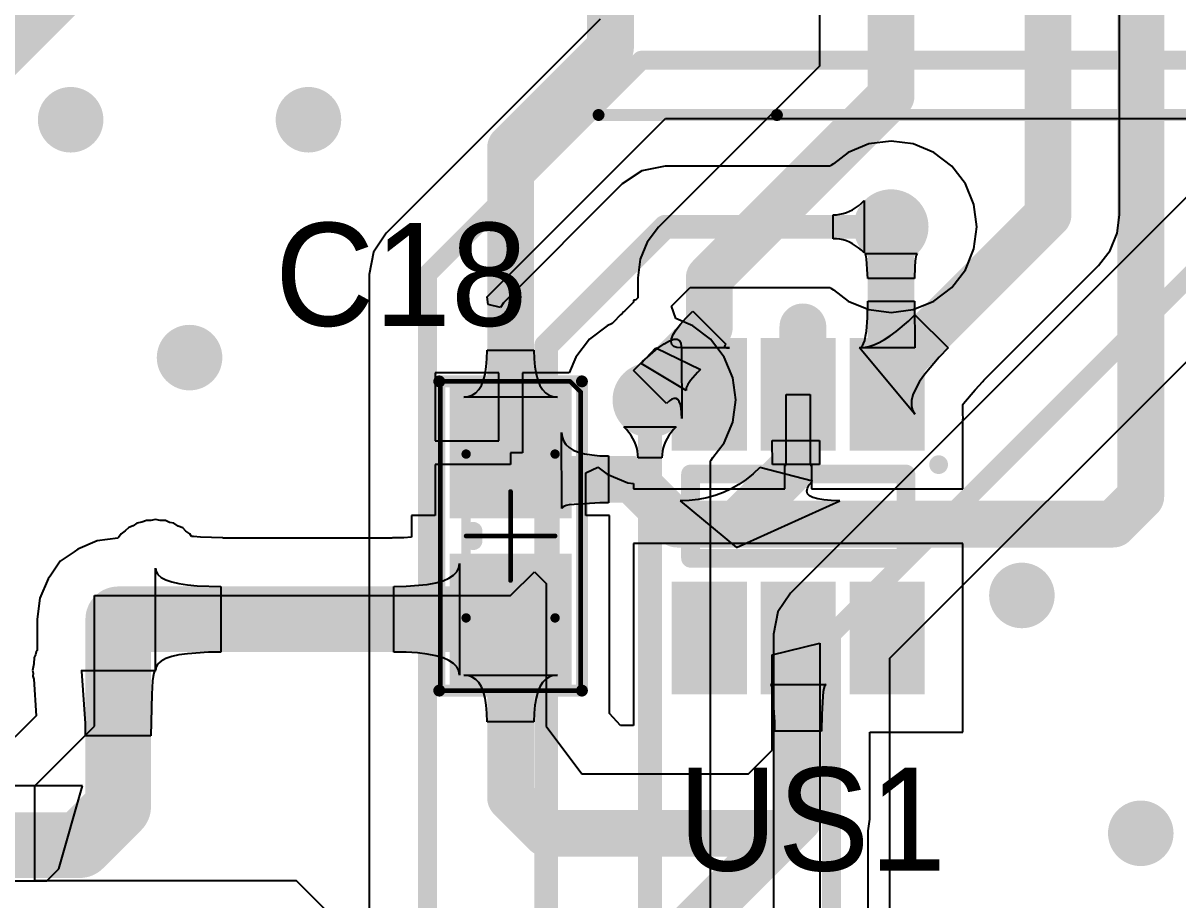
# Model space of a CAD drawing. Header units: millimetres. Extents: x -0.28 to 4.38, y -0.01 to 4.88.
# Drawn here: x 0.97 to 1.4556, y 3.367 to 3.7356 of the extents above; entities that cross this region are included whole.
import ezdxf

# ---------------------------------------------------------------- set-up
doc = ezdxf.new("R2010")
doc.units = ezdxf.units.MM
doc.header["$MEASUREMENT"] = 0
for name, color, linetype in [('BottomLayer', 5, 'Continuous'), ('Mechanical13', 56, 'Continuous'), ('Mechanical15', 56, 'Continuous'), ('MultiLayer', 9, 'Continuous'), ('TopLayer', 1, 'Continuous'), ('TopOverlay', 2, 'Continuous'), ('TopPaste', 8, 'Continuous'), ('TopSolder', 216, 'Continuous'), ('ViaHoleLayer', 16, 'Continuous')]:
    doc.layers.add(name, color=color, linetype=linetype)

# ---------------------------------------------------------------- blocks, each defined once
blk = doc.blocks.new('USB_C3_23')
at = {"layer": 'TopOverlay', "const_width": 0.005}
for points in [[(-0.24, -0.2345), (-0.24, -0.1445)], [(-0.24, -0.2345), (0.24, -0.2345)], [(-0.165, -0.2345), (0.125, -0.2345)]]:
    blk.add_lwpolyline(points, dxfattribs=at)
at = {"layer": 'TopOverlay', "const_width": 0.0025}
for points in [[(-0.24125, -0.2345, 1), (-0.23875, -0.2345, 1)], [(-0.24125, -0.2345, 1), (-0.23875, -0.2345, 1)], [(-0.16625, -0.2345, 1), (-0.16375, -0.2345, 1)]]:
    blk.add_lwpolyline(points, format="xyb", close=True, dxfattribs=at)
blk = doc.blocks.new('SOT23_6_90')
at = {"layer": 'TopLayer'}
for points in [[(-0.04921, 0.08268), (-0.02559, 0.08268), (-0.04921, 0.12205), (-0.02559, 0.12205)], [(-0.01181, 0.08268), (0.01181, 0.08268), (-0.01181, 0.12205), (0.01181, 0.12205)], [(0.02559, 0.08268), (0.04921, 0.08268), (0.02559, 0.12205), (0.04921, 0.12205)], [(-0.04921, -0.01969), (-0.02559, -0.01969), (-0.04921, 0.01969), (-0.02559, 0.01969)], [(-0.01181, -0.01969), (0.01181, -0.01969), (-0.01181, 0.01969), (0.01181, 0.01969)], [(0.02559, -0.01969), (0.04921, -0.01969), (0.02559, 0.01969), (0.04921, 0.01969)]]:
    blk.add_solid(points, dxfattribs=at)
at = {"layer": 'TopOverlay', "const_width": 0.00787}
for points in [[(0.04528, 0.0689), (-0.04528, 0.0689)], [(-0.04528, 0.0689), (-0.04528, 0.03346)], [(0.04528, 0.0689), (0.04528, 0.03346)], [(0.04528, 0.03346), (-0.04528, 0.03346)]]:
    blk.add_lwpolyline(points, dxfattribs=at)
at = {"layer": 'TopOverlay', "const_width": 0.00394}
for points in [[(-0.04724, 0.0689, 1), (-0.04331, 0.0689, 1)], [(-0.04724, 0.0689, 1), (-0.04331, 0.0689, 1)], [(0.04331, 0.0689, 1), (0.04724, 0.0689, 1)], [(0.04331, 0.0689, 1), (0.04724, 0.0689, 1)], [(-0.04724, 0.03346, 1), (-0.04331, 0.03346, 1)], [(-0.04724, 0.03346, 1), (-0.04331, 0.03346, 1)], [(0.04331, 0.03346, 1), (0.04724, 0.03346, 1)], [(0.04331, 0.03346, 1), (0.04724, 0.03346, 1)], [(-0.06102, 0.02953, 1), (-0.05709, 0.02953, 1)]]:
    blk.add_lwpolyline(points, format="xyb", close=True, dxfattribs=at)
at = {"layer": 'TopPaste'}
for points in [[(-0.04921, 0.08268), (-0.02559, 0.08268), (-0.04921, 0.12205), (-0.02559, 0.12205)], [(-0.01181, 0.08268), (0.01181, 0.08268), (-0.01181, 0.12205), (0.01181, 0.12205)], [(0.02559, 0.08268), (0.04921, 0.08268), (0.02559, 0.12205), (0.04921, 0.12205)], [(-0.04921, -0.01969), (-0.02559, -0.01969), (-0.04921, 0.01969), (-0.02559, 0.01969)], [(-0.01181, -0.01969), (0.01181, -0.01969), (-0.01181, 0.01969), (0.01181, 0.01969)], [(0.02559, -0.01969), (0.04921, -0.01969), (0.02559, 0.01969), (0.04921, 0.01969)]]:
    blk.add_solid(points, dxfattribs=at)
at = {"layer": 'TopSolder'}
for points in [[(-0.05321, 0.07868), (-0.02159, 0.07868), (-0.05321, 0.12605), (-0.02159, 0.12605)], [(-0.01581, 0.07868), (0.01581, 0.07868), (-0.01581, 0.12605), (0.01581, 0.12605)], [(0.02159, 0.07868), (0.05321, 0.07868), (0.02159, 0.12605), (0.05321, 0.12605)], [(-0.05321, -0.02369), (-0.02159, -0.02369), (-0.05321, 0.02369), (-0.02159, 0.02369)], [(-0.01581, -0.02369), (0.01581, -0.02369), (-0.01581, 0.02369), (0.01581, 0.02369)], [(0.02159, -0.02369), (0.05321, -0.02369), (0.02159, 0.02369), (0.05321, 0.02369)]]:
    blk.add_solid(points, dxfattribs=at)
blk = doc.blocks.new('CN_SMD_0603_____107')
at = {"layer": 'Mechanical13', "const_width": 0.00394}
for points in [[(-0.03445, 0.0187), (0.03445, 0.0187)], [(-0.03445, -0.0187), (-0.03445, 0.0187)], [(0.03445, -0.0187), (0.03445, 0.0187)], [(0.03445, -0.0187), (-0.03445, -0.0187)]]:
    blk.add_lwpolyline(points, dxfattribs=at)
at = {"layer": 'Mechanical13', "const_width": 0.00197}
for points in [[(-0.03543, 0.0187, 1), (-0.03346, 0.0187, 1)], [(-0.03543, 0.0187, 1), (-0.03346, 0.0187, 1)], [(0.03346, 0.0187, 1), (0.03543, 0.0187, 1)], [(0.03346, 0.0187, 1), (0.03543, 0.0187, 1)], [(-0.03543, -0.0187, 1), (-0.03346, -0.0187, 1)], [(-0.03543, -0.0187, 1), (-0.03346, -0.0187, 1)], [(0.03346, -0.0187, 1), (0.03543, -0.0187, 1)], [(0.03346, -0.0187, 1), (0.03543, -0.0187, 1)]]:
    blk.add_lwpolyline(points, format="xyb", close=True, dxfattribs=at)
at = {"layer": 'Mechanical15', "const_width": 0.00197}
for points in [[(-0.065, 0.025), (-0.06047, 0.02953)], [(0.065, 0.02953), (-0.06047, 0.02953)], [(0.065, -0.02953), (0.065, 0.02953)], [(-0.065, -0.02953), (-0.065, 0.025)], [(0, -0.0187), (0, 0.0187)], [(0.0187, 0), (-0.0187, 0)], [(0.065, -0.02953), (-0.065, -0.02953)]]:
    blk.add_lwpolyline(points, dxfattribs=at)
at = {"layer": 'Mechanical15', "const_width": 0.000984}
for points in [[(-0.06096, 0.02953, 1), (-0.05998, 0.02953, 1)], [(-0.06096, 0.02953, 1), (-0.05998, 0.02953, 1)], [(0.06451, 0.02953, 1), (0.06549, 0.02953, 1)], [(0.06451, 0.02953, 1), (0.06549, 0.02953, 1)], [(-0.06549, 0.025, 1), (-0.06451, 0.025, 1)], [(-0.06549, 0.025, 1), (-0.06451, 0.025, 1)], [(-0.00049, 0.0187, 1), (0.00049, 0.0187, 1)], [(-0.01919, 0, 1), (-0.01821, 0, 1)], [(0.01821, 0, 1), (0.01919, 0, 1)], [(-0.00049, -0.0187, 1), (0.00049, -0.0187, 1)], [(-0.06549, -0.02953, 1), (-0.06451, -0.02953, 1)], [(-0.06549, -0.02953, 1), (-0.06451, -0.02953, 1)], [(0.06451, -0.02953, 1), (0.06549, -0.02953, 1)], [(0.06451, -0.02953, 1), (0.06549, -0.02953, 1)]]:
    blk.add_lwpolyline(points, format="xyb", close=True, dxfattribs=at)
at = {"layer": 'TopLayer'}
for points in [[(-0.01138, -0.02165), (-0.01138, 0.02165), (-0.05862, -0.02165), (-0.05862, 0.02165)], [(0.05862, -0.02165), (0.05862, 0.02165), (0.01138, -0.02165), (0.01138, 0.02165)]]:
    blk.add_solid(points, dxfattribs=at)
at = {"layer": 'TopOverlay'}
for points, const_width in [([(0.065, 0.03), (-0.065, 0.03)], 0.005), ([(-0.065, -0.03), (-0.065, 0.03)], 0.005), ([(0.065, -0.03), (0.065, 0.03)], 0.005), ([(0.00197, 0.01575), (-0.00197, 0.01575)], 0.00787), ([(-0.00197, -0.01575), (0.00197, -0.01575)], 0.00787), ([(0.065, -0.03), (-0.065, -0.03)], 0.005)]:
    blk.add_lwpolyline(points, dxfattribs=dict(at, const_width=const_width))
for points, const_width in [([(-0.06625, 0.03, 1), (-0.06375, 0.03, 1)], 0.0025), ([(-0.06625, 0.03, 1), (-0.06375, 0.03, 1)], 0.0025), ([(0.06375, 0.03, 1), (0.06625, 0.03, 1)], 0.0025), ([(0.06375, 0.03, 1), (0.06625, 0.03, 1)], 0.0025), ([(-0.00394, 0.01575, 1), (0, 0.01575, 1)], 0.00394), ([(0, 0.01575, 1), (0.00394, 0.01575, 1)], 0.00394), ([(-0.00394, -0.01575, 1), (0, -0.01575, 1)], 0.00394), ([(0, -0.01575, 1), (0.00394, -0.01575, 1)], 0.00394), ([(-0.06625, -0.03, 1), (-0.06375, -0.03, 1)], 0.0025), ([(-0.06625, -0.03, 1), (-0.06375, -0.03, 1)], 0.0025), ([(0.06375, -0.03, 1), (0.06625, -0.03, 1)], 0.0025), ([(0.06375, -0.03, 1), (0.06625, -0.03, 1)], 0.0025)]:
    blk.add_lwpolyline(points, format="xyb", close=True, dxfattribs=dict(at, const_width=const_width))
at = {"layer": 'TopPaste'}
for points in [[(-0.01138, -0.02165), (-0.01138, 0.02165), (-0.05862, -0.02165), (-0.05862, 0.02165)], [(0.05862, -0.02165), (0.05862, 0.02165), (0.01138, -0.02165), (0.01138, 0.02165)]]:
    blk.add_solid(points, dxfattribs=at)
at = {"layer": 'TopSolder'}
for points in [[(-0.00738, -0.02565), (-0.00738, 0.02565), (-0.06262, -0.02565), (-0.06262, 0.02565)], [(0.06262, -0.02565), (0.06262, 0.02565), (0.00738, -0.02565), (0.00738, 0.02565)]]:
    blk.add_solid(points, dxfattribs=at)

msp = doc.modelspace()

# ---------------------------------------------------------------- linework, layer by layer
at = {"layer": 'BottomLayer'}
for p, q in [((1.2127, 3.7373), (1.1227, 3.6473)), ((1.1651, 3.62049), (1.24014, 3.69553)), ((1.24014, 3.69553), (1.48567, 3.69553)), ((1.48759, 3.69091), (1.2927, 3.49602)), ((1.335, 3.68606), (1.32567, 3.68483)), ((1.34433, 3.68483), (1.335, 3.68606)), ((1.31697, 3.68123), (1.31075, 3.67645)), ((1.32567, 3.68483), (1.31697, 3.68123)), ((1.35303, 3.68123), (1.34433, 3.68483)), ((1.3605, 3.6755), (1.35303, 3.68123)), ((1.31075, 3.67645), (1.30964, 3.67575)), ((1.33447, 3.46858), (1.54342, 3.67753)), ((1.23025, 3.67355), (1.22198, 3.66802)), ((1.24, 3.67549), (1.23025, 3.67355)), ((1.30938, 3.67549), (1.24, 3.67549)), ((1.30964, 3.67575), (1.30938, 3.67549)), ((1.36623, 3.66803), (1.3605, 3.6755)), ((1.22198, 3.66802), (1.17198, 3.61802)), ((1.36983, 3.65933), (1.36623, 3.66803)), ((1.31752, 3.65651), (1.31882, 3.65717)), ((1.31882, 3.65717), (1.32009, 3.65795)), ((1.32009, 3.65795), (1.32134, 3.65886)), ((1.32134, 3.65886), (1.32256, 3.65988)), ((1.32256, 3.65988), (1.32375, 3.66102)), ((1.32375, 3.66102), (1.32375, 3.63898)), ((1.37106, 3.65), (1.36983, 3.65933)), ((1.31062, 3.655), (1.31205, 3.65506)), ((1.31062, 3.645), (1.31062, 3.655)), ((1.31205, 3.65506), (1.31346, 3.65524)), ((1.31346, 3.65524), (1.31484, 3.65554)), ((1.31484, 3.65554), (1.31619, 3.65596)), ((1.31619, 3.65596), (1.31752, 3.65651)), ((1.1227, 3.6473), (1.11739, 3.63936)), ((1.36983, 3.64067), (1.37106, 3.65)), ((1.31205, 3.64494), (1.31062, 3.645)), ((1.31346, 3.64476), (1.31205, 3.64494)), ((1.31484, 3.64446), (1.31346, 3.64476)), ((1.31619, 3.64404), (1.31484, 3.64446)), ((1.31752, 3.64349), (1.31619, 3.64404)), ((1.31882, 3.64283), (1.31752, 3.64349)), ((1.32009, 3.64205), (1.31882, 3.64283)), ((1.32134, 3.64114), (1.32009, 3.64205)), ((1.11739, 3.63936), (1.11553, 3.63)), ((1.32256, 3.64012), (1.32134, 3.64114)), ((1.32375, 3.63898), (1.32256, 3.64012)), ((1.36623, 3.63197), (1.36983, 3.64067)), ((1.11553, 3.63), (1.11553, 2.69828)), ((1.3605, 3.6245), (1.36623, 3.63197)), ((1.24269, 3.61664), (1.25056, 3.62451)), ((1.25056, 3.62451), (1.30938, 3.62451)), ((1.30938, 3.62451), (1.30964, 3.62425)), ((1.30964, 3.62425), (1.31075, 3.62355)), ((1.31075, 3.62355), (1.31697, 3.61877)), ((1.35303, 3.61877), (1.3605, 3.6245)), ((1.16551, 3.61735), (1.1651, 3.62049)), ((1.17198, 3.61802), (1.17071, 3.61613)), ((1.31697, 3.61877), (1.32567, 3.61517)), ((1.34433, 3.61517), (1.35303, 3.61877)), ((1.17071, 3.61613), (1.16551, 3.61735)), ((1.2445, 3.61138), (1.24269, 3.61664)), ((1.32567, 3.61517), (1.335, 3.61394)), ((1.335, 3.61394), (1.34433, 3.61517)), ((1.25165, 3.60842), (1.2445, 3.61138)), ((1.25912, 3.60269), (1.25165, 3.60842)), ((1.26485, 3.59522), (1.25912, 3.60269)), ((1.26845, 3.58652), (1.26485, 3.59522)), ((1.26968, 3.57719), (1.26845, 3.58652)), ((1.26845, 3.56786), (1.26968, 3.57719)), ((1.22374, 3.56475), (1.2226, 3.56595)), ((1.2226, 3.56595), (1.24465, 3.56595)), ((1.22477, 3.56353), (1.22374, 3.56475)), ((1.2435, 3.56475), (1.24248, 3.56353)), ((1.24465, 3.56595), (1.2435, 3.56475)), ((1.26485, 3.55916), (1.26845, 3.56786)), ((1.22567, 3.56228), (1.22477, 3.56353)), ((1.22645, 3.56101), (1.22567, 3.56228)), ((1.22712, 3.55971), (1.22645, 3.56101)), ((1.22766, 3.55838), (1.22712, 3.55971)), ((1.24013, 3.55971), (1.23959, 3.55838)), ((1.24079, 3.56101), (1.24013, 3.55971)), ((1.24157, 3.56228), (1.24079, 3.56101)), ((1.24248, 3.56353), (1.24157, 3.56228)), ((1.22808, 3.55703), (1.22766, 3.55838)), ((1.22838, 3.55565), (1.22808, 3.55703)), ((1.22856, 3.55424), (1.22838, 3.55565)), ((1.23886, 3.55565), (1.23868, 3.55424)), ((1.23916, 3.55703), (1.23886, 3.55565)), ((1.23959, 3.55838), (1.23916, 3.55703)), ((1.26007, 3.55294), (1.26485, 3.55916)), ((1.22862, 3.55281), (1.22856, 3.55424)), ((1.23862, 3.55281), (1.22862, 3.55281)), ((1.23868, 3.55424), (1.23862, 3.55281)), ((1.25911, 3.55157), (1.25937, 3.55184)), ((1.25911, 2.79079), (1.25911, 3.55157)), ((1.25937, 3.55184), (1.26007, 3.55294)), ((1.2927, 3.49602), (1.28739, 3.48808)), ((1.28739, 3.48808), (1.28553, 3.47872)), ((1.28553, 3.47872), (1.28553, 2.84)), ((1.33447, 2.84), (1.33447, 3.46858))]:
    msp.add_line(p, q, dxfattribs=at)
for points, const_width in [([(0.835, 3.61), (1.1115, 3.8865)], 0.03937), ([(1.14, 3.63), (1.23, 3.72)], 0.008), ([(1.23, 3.72), (1.79, 3.72)], 0.008), ([(1.31, 3.47872), (1.53328, 3.702)], 0.008), ([(1.19, 3.6), (1.24, 3.65)], 0.01), ([(1.24, 3.65), (1.335, 3.65)], 0.01), ([(1.14, 2.69828), (1.14, 3.63)], 0.008), ([(1.19, 2.785), (1.19, 3.6)], 0.01), ([(1.23362, 2.79), (1.23362, 3.57719)], 0.01), ([(1.31, 2.84), (1.31, 3.47872)], 0.008)]:
    msp.add_lwpolyline(points, dxfattribs=dict(at, const_width=const_width))
for points, const_width in [([(1.228, 3.72, 1), (1.232, 3.72, 1)], 0.004), ([(1.228, 3.72, 1), (1.232, 3.72, 1)], 0.004), ([(0.98311, 3.695, 1), (0.99689, 3.695, 1)], 0.01378), ([(1.08311, 3.695, 1), (1.09689, 3.695, 1)], 0.01378), ([(1.32713, 3.65, 1), (1.34287, 3.65, 1)], 0.01575), ([(1.2375, 3.65, 1), (1.2425, 3.65, 1)], 0.005), ([(1.2375, 3.65, 1), (1.2425, 3.65, 1)], 0.005), ([(1.3325, 3.65, 1), (1.3375, 3.65, 1)], 0.005), ([(1.138, 3.63, 1), (1.142, 3.63, 1)], 0.004), ([(1.138, 3.63, 1), (1.142, 3.63, 1)], 0.004), ([(1.03311, 3.595, 1), (1.04689, 3.595, 1)], 0.01378), ([(1.1875, 3.6, 1), (1.1925, 3.6, 1)], 0.005), ([(1.1875, 3.6, 1), (1.1925, 3.6, 1)], 0.005), ([(1.22575, 3.57719, 1), (1.2415, 3.57719, 1)], 0.01575), ([(1.23112, 3.57719, 1), (1.23612, 3.57719, 1)], 0.005), ([(1.38311, 3.495, 1), (1.39689, 3.495, 1)], 0.01378), ([(1.308, 3.47872, 1), (1.312, 3.47872, 1)], 0.004), ([(1.308, 3.47872, 1), (1.312, 3.47872, 1)], 0.004), ([(1.43311, 3.395, 1), (1.44689, 3.395, 1)], 0.01378)]:
    msp.add_lwpolyline(points, format="xyb", close=True, dxfattribs=dict(at, const_width=const_width))
at = {"layer": 'MultiLayer'}
for points, const_width in [([(0.98311, 3.695, 1), (0.99689, 3.695, 1)], 0.01378), ([(1.08311, 3.695, 1), (1.09689, 3.695, 1)], 0.01378), ([(1.32713, 3.65, 1), (1.34287, 3.65, 1)], 0.01575), ([(1.03311, 3.595, 1), (1.04689, 3.595, 1)], 0.01378), ([(1.22575, 3.57719, 1), (1.2415, 3.57719, 1)], 0.01575), ([(1.38311, 3.495, 1), (1.39689, 3.495, 1)], 0.01378), ([(1.43311, 3.395, 1), (1.44689, 3.395, 1)], 0.01378)]:
    msp.add_lwpolyline(points, format="xyb", close=True, dxfattribs=dict(at, const_width=const_width))
at = {"layer": 'TopLayer'}
for p, q in [((1.3049, 3.925), (1.3049, 3.71747)), ((1.4311, 3.65506), (1.4311, 3.82135)), ((1.3049, 3.71747), (1.23726, 3.64983)), ((1.43007, 3.64726), (1.4311, 3.65506)), ((1.23726, 3.64983), (1.23248, 3.64359)), ((1.42707, 3.64001), (1.43007, 3.64726)), ((1.23248, 3.64359), (1.22947, 3.63633)), ((1.3242, 3.63844), (1.32398, 3.63875)), ((1.32398, 3.63875), (1.34602, 3.63875)), ((1.3244, 3.63796), (1.3242, 3.63844)), ((1.32458, 3.63732), (1.3244, 3.63796)), ((1.32473, 3.63652), (1.32458, 3.63732)), ((1.34542, 3.63732), (1.34527, 3.63652)), ((1.3456, 3.63796), (1.34542, 3.63732)), ((1.3458, 3.63844), (1.3456, 3.63796)), ((1.34602, 3.63875), (1.3458, 3.63844)), ((1.42228, 3.63377), (1.42707, 3.64001)), ((1.22947, 3.63633), (1.22844, 3.62854)), ((1.32515, 3.63004), (1.32473, 3.63652)), ((1.34495, 3.63312), (1.34484, 3.62826)), ((1.34514, 3.63555), (1.34495, 3.63312)), ((1.34527, 3.63652), (1.34514, 3.63555)), ((1.37397, 3.58545), (1.42228, 3.63377)), ((1.22844, 3.62854), (1.22844, 3.62007)), ((1.32516, 3.62826), (1.32515, 3.63004)), ((1.34484, 3.62826), (1.32516, 3.62826)), ((1.22673, 3.61835), (1.22285, 3.61447)), ((1.22759, 3.61921), (1.22673, 3.61921)), ((1.22673, 3.61921), (1.22673, 3.61835)), ((1.22844, 3.62007), (1.22759, 3.61921)), ((1.32502, 3.61169), (1.32516, 3.61878)), ((1.32516, 3.61878), (1.34484, 3.61878)), ((1.34484, 3.61878), (1.34504, 3.59909)), ((1.22123, 3.61303), (1.21833, 3.60995)), ((1.22184, 3.61346), (1.22123, 3.61303)), ((1.22207, 3.61369), (1.22184, 3.61346)), ((1.22251, 3.61427), (1.22207, 3.61369)), ((1.22285, 3.61447), (1.22251, 3.61427)), ((1.24875, 3.61162), (1.25158, 3.61456)), ((1.25158, 3.61456), (1.2655, 3.60064)), ((1.3423, 3.61037), (1.34504, 3.61301)), ((1.34504, 3.61301), (1.35896, 3.59909)), ((1.21559, 3.60842), (1.20813, 3.60269)), ((1.21765, 3.60927), (1.21559, 3.60842)), ((1.21833, 3.60995), (1.21765, 3.60927)), ((1.24466, 3.60667), (1.24645, 3.60899)), ((1.24645, 3.60899), (1.24875, 3.61162)), ((1.3246, 3.60618), (1.32502, 3.61169)), ((1.33709, 3.60591), (1.3423, 3.61037)), ((1.24267, 3.60296), (1.2434, 3.60466)), ((1.2434, 3.60466), (1.24466, 3.60667)), ((1.3239, 3.60224), (1.32428, 3.60401)), ((1.32428, 3.60401), (1.3246, 3.60618)), ((1.33223, 3.60257), (1.33462, 3.6041)), ((1.33462, 3.6041), (1.33709, 3.60591)), ((1.20813, 3.60269), (1.2024, 3.59522)), ((1.2299, 3.59249), (1.23607, 3.59904)), ((1.2305, 3.59336), (1.23696, 3.59897)), ((1.23607, 3.59904), (1.25483, 3.58996)), ((1.23696, 3.59897), (1.23958, 3.60084)), ((1.23958, 3.60084), (1.2418, 3.60209)), ((1.2418, 3.60209), (1.24362, 3.60273)), ((1.24246, 3.60157), (1.24267, 3.60296)), ((1.24277, 3.60048), (1.24246, 3.60157)), ((1.24361, 3.59971), (1.24277, 3.60048)), ((1.24497, 3.59925), (1.24361, 3.59971)), ((1.24362, 3.60273), (1.24504, 3.60275)), ((1.24685, 3.59909), (1.24497, 3.59925)), ((1.24504, 3.60275), (1.24604, 3.60215)), ((1.24604, 3.60215), (1.24665, 3.60093)), ((1.24665, 3.60093), (1.24685, 3.59909)), ((1.24685, 3.59909), (1.24697, 3.56945)), ((1.26705, 3.59909), (1.24685, 3.59909)), ((1.26507, 3.60008), (1.26499, 3.59985)), ((1.26499, 3.59985), (1.26501, 3.59965)), ((1.26501, 3.59965), (1.26512, 3.59948)), ((1.26524, 3.60034), (1.26507, 3.60008)), ((1.26512, 3.59948), (1.26532, 3.59934)), ((1.2655, 3.60064), (1.26524, 3.60034)), ((1.26532, 3.59934), (1.26561, 3.59923)), ((1.26561, 3.59923), (1.266, 3.59915)), ((1.266, 3.59915), (1.26648, 3.59911)), ((1.26648, 3.59911), (1.26705, 3.59909)), ((1.32166, 3.59909), (1.32232, 3.59929)), ((1.32166, 3.59909), (1.32359, 3.59923)), ((1.34504, 3.57125), (1.32166, 3.59909)), ((1.34504, 3.59909), (1.32166, 3.59909)), ((1.32232, 3.59929), (1.32292, 3.59988)), ((1.32292, 3.59988), (1.32344, 3.60086)), ((1.32344, 3.60086), (1.3239, 3.60224)), ((1.32359, 3.59923), (1.32562, 3.59965)), ((1.32562, 3.59965), (1.32773, 3.60035)), ((1.32773, 3.60035), (1.32994, 3.60132)), ((1.32994, 3.60132), (1.33223, 3.60257)), ((1.35896, 3.59909), (1.35517, 3.59517)), ((1.16476, 3.59106), (1.16506, 3.59442)), ((1.16506, 3.59442), (1.16516, 3.59819)), ((1.16516, 3.59819), (1.18484, 3.59819)), ((1.18484, 3.59819), (1.18494, 3.59442)), ((1.18494, 3.59442), (1.18524, 3.59106)), ((1.2024, 3.59522), (1.19966, 3.58862)), ((1.35517, 3.59517), (1.34919, 3.58807)), ((1.16427, 3.58809), (1.16476, 3.59106)), ((1.18524, 3.59106), (1.18573, 3.58809)), ((1.22666, 3.58964), (1.2305, 3.59336)), ((1.24058, 3.57572), (1.22666, 3.58964)), ((1.24885, 3.58122), (1.2299, 3.59249)), ((1.25359, 3.58869), (1.25072, 3.58542)), ((1.25483, 3.58996), (1.25359, 3.58869)), ((1.17, 3.58862), (1.14335, 3.58862)), ((1.14335, 3.58862), (1.14335, 3.56)), ((1.1627, 3.58333), (1.16358, 3.58551)), ((1.16358, 3.58551), (1.16427, 3.58809)), ((1.17, 3.56), (1.17, 3.58862)), ((1.19966, 3.58862), (1.18, 3.58862)), ((1.18, 3.58862), (1.18, 3.555)), ((1.18573, 3.58809), (1.18642, 3.58551)), ((1.18642, 3.58551), (1.1873, 3.58333)), ((1.25005, 3.5845), (1.24953, 3.58367)), ((1.25072, 3.58542), (1.25005, 3.5845)), ((1.347, 3.58491), (1.34534, 3.582)), ((1.34919, 3.58807), (1.347, 3.58491)), ((1.37032, 3.5815), (1.37363, 3.58494)), ((1.37363, 3.58494), (1.37397, 3.58545)), ((1.15719, 3.57858), (1.15886, 3.57917)), ((1.15886, 3.57917), (1.16033, 3.58016)), ((1.16033, 3.58016), (1.16161, 3.58155)), ((1.16161, 3.58155), (1.1627, 3.58333)), ((1.1873, 3.58333), (1.18839, 3.58155)), ((1.18839, 3.58155), (1.18967, 3.58016)), ((1.18967, 3.58016), (1.19114, 3.57917)), ((1.19114, 3.57917), (1.19281, 3.57858)), ((1.2489, 3.58227), (1.2488, 3.5817)), ((1.2488, 3.5817), (1.24885, 3.58122)), ((1.24914, 3.58292), (1.2489, 3.58227)), ((1.24953, 3.58367), (1.24914, 3.58292)), ((1.29094, 3.54984), (1.29094, 3.57953)), ((1.29094, 3.57953), (1.30094, 3.57953)), ((1.30094, 3.57953), (1.30094, 3.54984)), ((1.34421, 3.57934), (1.34362, 3.57694)), ((1.34534, 3.582), (1.34421, 3.57934)), ((1.3654, 3.57567), (1.37032, 3.5815)), ((1.15532, 3.57838), (1.15719, 3.57858)), ((1.19468, 3.57838), (1.15532, 3.57838)), ((1.19281, 3.57858), (1.19468, 3.57838)), ((1.24179, 3.57679), (1.24058, 3.57572)), ((1.24287, 3.57749), (1.24179, 3.57679)), ((1.24382, 3.57781), (1.24287, 3.57749)), ((1.24465, 3.57776), (1.24382, 3.57781)), ((1.24535, 3.57732), (1.24465, 3.57776)), ((1.24593, 3.5765), (1.24535, 3.57732)), ((1.24638, 3.57531), (1.24593, 3.5765)), ((1.2467, 3.57373), (1.24638, 3.57531)), ((1.34362, 3.57694), (1.34356, 3.57479)), ((1.34356, 3.57479), (1.34403, 3.57289)), ((1.36516, 3.57531), (1.3654, 3.57567)), ((1.36516, 3.5745), (1.36516, 3.57531)), ((1.36518, 3.57444), (1.36516, 3.5745)), ((1.36516, 3.57389), (1.36518, 3.57444)), ((1.2469, 3.57178), (1.2467, 3.57373)), ((1.24697, 3.56945), (1.2469, 3.57178)), ((1.34403, 3.57289), (1.34504, 3.57125)), ((1.36516, 3.57126), (1.36516, 3.57389)), ((1.36535, 3.56949), (1.36516, 3.57126)), ((1.36516, 3.56882), (1.36535, 3.56949)), ((1.36516, 3.53984), (1.36516, 3.56882)), ((1.14335, 3.56), (1.17, 3.56)), ((1.19653, 3.5315), (1.19641, 3.5635)), ((1.19641, 3.5635), (1.19662, 3.56163)), ((1.19662, 3.56163), (1.19722, 3.55996)), ((1.19722, 3.55996), (1.19821, 3.55848)), ((1.28516, 3.55), (1.28504, 3.56008)), ((1.28504, 3.56008), (1.30496, 3.56008)), ((1.30492, 3.55968), (1.30485, 3.55514)), ((1.30494, 3.55998), (1.30492, 3.55968)), ((1.30496, 3.56008), (1.30494, 3.55998)), ((1.18, 3.555), (1.175, 3.555)), ((1.175, 3.555), (1.175, 3.55)), ((1.19821, 3.55848), (1.1996, 3.5572)), ((1.1996, 3.5572), (1.20138, 3.55612)), ((1.20138, 3.55612), (1.20356, 3.55524)), ((1.20356, 3.55524), (1.20613, 3.55455)), ((1.30485, 3.55514), (1.30484, 3.55)), ((1.175, 3.55), (1.14335, 3.55)), ((1.14335, 3.55), (1.14335, 3.52862)), ((1.20613, 3.55455), (1.2091, 3.55406)), ((1.2091, 3.55406), (1.21246, 3.55376)), ((1.21246, 3.55376), (1.21622, 3.55366)), ((1.21622, 3.55366), (1.21622, 3.53398)), ((1.30484, 3.55), (1.28516, 3.55)), ((1.29035, 3.53984), (1.29035, 3.54984)), ((1.29035, 3.54984), (1.29094, 3.54984)), ((1.30094, 3.54984), (1.30154, 3.54984)), ((1.30154, 3.54984), (1.30154, 3.53984)), ((1.20665, 3.54652), (1.21165, 3.54899)), ((1.20665, 3.52862), (1.20665, 3.54652)), ((1.21165, 3.54899), (1.21559, 3.54597)), ((1.21559, 3.54597), (1.22429, 3.54236)), ((1.277, 3.54612), (1.27404, 3.54375)), ((1.27984, 3.54876), (1.277, 3.54612)), ((1.30196, 3.54304), (1.27984, 3.54876)), ((1.22429, 3.54236), (1.22673, 3.54204)), ((1.22673, 3.54204), (1.22673, 3.53984)), ((1.27097, 3.54166), (1.26778, 3.53985)), ((1.27404, 3.54375), (1.27097, 3.54166)), ((1.29955, 3.53886), (1.2998, 3.54009)), ((1.2998, 3.54009), (1.3006, 3.54148)), ((1.3006, 3.54148), (1.30196, 3.54304)), ((1.22673, 3.53984), (1.29035, 3.53984)), ((1.25388, 3.5354), (1.25012, 3.53498)), ((1.25753, 3.5361), (1.25388, 3.5354)), ((1.26106, 3.53707), (1.25753, 3.5361)), ((1.26448, 3.53832), (1.26106, 3.53707)), ((1.26778, 3.53985), (1.26448, 3.53832)), ((1.29986, 3.53779), (1.29955, 3.53886)), ((1.30073, 3.53689), (1.29986, 3.53779)), ((1.30216, 3.53615), (1.30073, 3.53689)), ((1.30154, 3.53984), (1.36516, 3.53984)), ((1.30415, 3.53558), (1.30216, 3.53615)), ((1.30669, 3.53517), (1.30415, 3.53558)), ((1.19673, 3.53197), (1.19653, 3.5315)), ((1.19732, 3.53239), (1.19673, 3.53197)), ((1.19831, 3.53276), (1.19732, 3.53239)), ((1.19968, 3.53308), (1.19831, 3.53276)), ((1.21248, 3.53395), (1.19968, 3.53308)), ((1.21622, 3.53398), (1.21248, 3.53395)), ((1.25012, 3.53498), (1.24624, 3.53484)), ((1.24624, 3.53484), (1.27, 3.51516)), ((1.27, 3.51516), (1.31345, 3.53484)), ((1.30979, 3.53492), (1.30669, 3.53517)), ((1.31345, 3.53484), (1.30979, 3.53492)), ((1.01991, 3.52579), (1.01782, 3.52537)), ((1.02188, 3.52658), (1.01991, 3.52579)), ((1.02377, 3.52656), (1.02188, 3.52658)), ((1.02563, 3.52693), (1.02377, 3.52656)), ((1.02771, 3.52651), (1.02563, 3.52693)), ((1.02983, 3.52649), (1.02771, 3.52651)), ((1.03158, 3.52574), (1.02983, 3.52649)), ((1.03343, 3.52537), (1.03158, 3.52574)), ((1.14335, 3.52862), (1.13335, 3.52862)), ((1.13335, 3.52862), (1.13335, 3.51954)), ((1.21665, 3.52862), (1.20665, 3.52862)), ((1.21665, 3.44539), (1.21665, 3.52862)), ((1.01121, 3.52095), (1.01016, 3.51938)), ((1.01297, 3.52213), (1.01121, 3.52095)), ((1.01449, 3.52362), (1.01297, 3.52213)), ((1.01625, 3.52432), (1.01449, 3.52362)), ((1.01782, 3.52537), (1.01625, 3.52432)), ((1.0352, 3.52419), (1.03343, 3.52537)), ((1.03715, 3.52336), (1.0352, 3.52419)), ((1.03847, 3.522), (1.03715, 3.52336)), ((1.04005, 3.52095), (1.03847, 3.522)), ((1.04078, 3.51985), (1.04005, 3.52095)), ((1.00118, 3.51791), (0.99296, 3.51451)), ((1.00982, 3.51905), (1.00118, 3.51791)), ((1.01016, 3.51938), (1.00982, 3.51905)), ((1.04161, 3.51973), (1.04078, 3.51985)), ((1.04454, 3.51945), (1.04161, 3.51973)), ((1.05382, 3.51916), (1.04454, 3.51945)), ((1.05421, 3.51907), (1.05382, 3.51916)), ((1.12508, 3.51907), (1.05421, 3.51907)), ((1.12553, 3.51917), (1.12508, 3.51907)), ((1.13006, 3.51925), (1.12553, 3.51917)), ((1.13335, 3.51954), (1.13006, 3.51925)), ((1.36516, 3.51685), (1.22673, 3.51685)), ((1.22673, 3.51685), (1.22673, 3.44039)), ((1.36516, 3.43748), (1.36516, 3.51685)), ((0.99142, 3.51332), (0.98558, 3.50942)), ((0.99296, 3.51451), (0.99142, 3.51332)), ((1.27, 3.51516), (1.27, 3.51516)), ((1.27, 3.51516), (1.27, 3.51516)), ((1.27, 3.51516), (1.27, 3.51516)), ((1.27, 3.51516), (1.27, 3.51516)), ((1.27, 3.51516), (1.27, 3.51516)), ((1.27, 3.51516), (1.27, 3.51516)), ((1.27, 3.51516), (1.27, 3.51516)), ((1.27, 3.51516), (1.27, 3.51516)), ((1.27, 3.51516), (1.27, 3.51516)), ((1.27, 3.51516), (1.27, 3.51516)), ((0.98558, 3.50942), (0.98168, 3.50358)), ((1.02563, 3.46347), (1.02563, 3.50653)), ((1.02563, 3.50653), (1.0259, 3.50506)), ((1.15236, 3.505), (1.15319, 3.50665)), ((1.15319, 3.50665), (1.15347, 3.5085)), ((1.15347, 3.5085), (1.15347, 3.4615)), ((0.98049, 3.50204), (0.97709, 3.49382)), ((0.98168, 3.50358), (0.98049, 3.50204)), ((1.0259, 3.50506), (1.02673, 3.50374)), ((1.02673, 3.50374), (1.02811, 3.50258)), ((1.02811, 3.50258), (1.03004, 3.50157)), ((1.03004, 3.50157), (1.03252, 3.50072)), ((1.14658, 3.50121), (1.14906, 3.50228)), ((1.14906, 3.50228), (1.15099, 3.50354)), ((1.15099, 3.50354), (1.15236, 3.505)), ((1.175, 3.495), (1.185, 3.505)), ((1.185, 3.505), (1.19, 3.5)), ((1.03252, 3.50072), (1.03555, 3.50002)), ((1.03555, 3.50002), (1.03913, 3.49948)), ((1.03913, 3.49948), (1.04327, 3.49909)), ((1.04327, 3.49909), (1.05319, 3.49878)), ((1.05319, 3.49878), (1.05319, 3.47122)), ((1.12591, 3.49878), (1.13114, 3.49888)), ((1.12591, 3.47122), (1.12591, 3.49878)), ((1.13114, 3.49888), (1.13996, 3.49965)), ((1.13996, 3.49965), (1.14355, 3.50034)), ((1.14355, 3.50034), (1.14658, 3.50121)), ((1.19, 3.5), (1.19, 3.445)), ((0.97709, 3.49382), (0.97593, 3.485)), ((1, 3.44), (1, 3.495)), ((1, 3.495), (1.175, 3.495)), ((0.97593, 3.485), (0.97593, 3.47186)), ((1.285, 3.47), (1.305, 3.475)), ((1.305, 3.475), (1.305, 3.275)), ((0.97473, 3.46896), (0.97452, 3.46619)), ((0.97529, 3.47006), (0.97473, 3.46896)), ((0.97553, 3.47127), (0.97529, 3.47006)), ((0.97593, 3.47186), (0.97553, 3.47127)), ((1.02811, 3.46742), (1.02673, 3.46626)), ((1.03004, 3.46843), (1.02811, 3.46742)), ((1.03252, 3.46928), (1.03004, 3.46843)), ((1.03555, 3.46998), (1.03252, 3.46928)), ((1.03913, 3.47052), (1.03555, 3.46998)), ((1.04795, 3.47114), (1.03913, 3.47052)), ((1.05319, 3.47122), (1.04795, 3.47114)), ((1.13114, 3.47112), (1.12591, 3.47122)), ((1.13583, 3.47083), (1.13114, 3.47112)), ((1.13996, 3.47035), (1.13583, 3.47083)), ((1.14355, 3.46966), (1.13996, 3.47035)), ((1.14658, 3.46879), (1.14355, 3.46966)), ((1.14906, 3.46772), (1.14658, 3.46879)), ((1.15099, 3.46646), (1.14906, 3.46772)), ((1.285, 3.43), (1.285, 3.47)), ((0.97452, 3.46619), (0.97398, 3.46347)), ((0.97398, 3.46347), (0.97422, 3.46226)), ((0.99472, 3.46319), (0.99437, 3.46347)), ((0.99437, 3.46347), (1.02563, 3.46347)), ((0.9962, 3.44114), (0.99472, 3.46319)), ((1.02528, 3.46319), (1.02496, 3.46236)), ((1.02563, 3.46347), (1.02528, 3.46319)), ((1.0259, 3.46494), (1.02563, 3.46347)), ((1.02673, 3.46626), (1.0259, 3.46494)), ((1.15236, 3.465), (1.15099, 3.46646)), ((1.15319, 3.46335), (1.15236, 3.465)), ((1.15347, 3.4615), (1.15319, 3.46335)), ((0.97422, 3.46226), (0.97413, 3.46102)), ((0.97413, 3.46102), (0.97451, 3.45986)), ((0.97451, 3.45986), (0.97555, 3.44439)), ((1.02445, 3.45906), (1.02408, 3.45355)), ((1.02469, 3.46099), (1.02445, 3.45906)), ((1.02496, 3.46236), (1.02469, 3.46099)), ((1.15719, 3.4613), (1.15532, 3.4615)), ((1.15532, 3.4615), (1.19468, 3.4615)), ((1.15886, 3.46071), (1.15719, 3.4613)), ((1.16033, 3.45973), (1.15886, 3.46071)), ((1.16161, 3.45835), (1.16033, 3.45973)), ((1.1627, 3.45658), (1.16161, 3.45835)), ((1.18839, 3.45835), (1.1873, 3.45658)), ((1.18967, 3.45973), (1.18839, 3.45835)), ((1.19114, 3.46071), (1.18967, 3.45973)), ((1.19281, 3.4613), (1.19114, 3.46071)), ((1.19468, 3.4615), (1.19281, 3.4613)), ((1.28461, 3.4574), (1.28425, 3.4576)), ((1.28425, 3.4576), (1.30764, 3.4576)), ((1.30764, 3.4576), (1.30728, 3.4574)), ((1.02408, 3.45355), (1.02378, 3.43591)), ((1.16358, 3.45441), (1.1627, 3.45658)), ((1.16427, 3.45185), (1.16358, 3.45441)), ((1.18642, 3.45441), (1.18573, 3.45185)), ((1.1873, 3.45658), (1.18642, 3.45441)), ((1.28492, 3.45681), (1.28461, 3.4574)), ((1.2852, 3.45583), (1.28492, 3.45681)), ((1.28608, 3.44166), (1.2852, 3.45583)), ((1.30625, 3.45268), (1.30586, 3.445)), ((1.30645, 3.45445), (1.30625, 3.45268)), ((1.30669, 3.45583), (1.30645, 3.45445)), ((1.30697, 3.45681), (1.30669, 3.45583)), ((1.30728, 3.4574), (1.30697, 3.45681)), ((1.16476, 3.4489), (1.16427, 3.45185)), ((1.16506, 3.44555), (1.16476, 3.4489)), ((1.18524, 3.4489), (1.18494, 3.44555)), ((1.18573, 3.45185), (1.18524, 3.4489)), ((0.97555, 3.44439), (0.96655, 3.43539)), ((1.16516, 3.44181), (1.16506, 3.44555)), ((1.18494, 3.44555), (1.18484, 3.44181)), ((1.19, 3.445), (1.19, 3.44)), ((1.22124, 3.44039), (1.21665, 3.44539)), ((1.30586, 3.445), (1.30579, 3.43792)), ((0.975, 3.415), (1, 3.44)), ((0.99622, 3.43591), (0.9962, 3.44114)), ((1.18484, 3.44181), (1.16516, 3.44181)), ((1.19, 3.44), (1.205, 3.42)), ((1.22673, 3.44039), (1.22124, 3.44039)), ((1.2861, 3.43792), (1.28608, 3.44166)), ((1.02378, 3.43591), (0.99622, 3.43591)), ((1.30579, 3.43792), (1.2861, 3.43792)), ((1.32604, 3.43707), (1.32613, 3.43748)), ((1.32604, 3.40094), (1.32604, 3.43707)), ((1.32613, 3.43748), (1.36516, 3.43748)), ((1.275, 3.42), (1.285, 3.43)), ((1.205, 3.42), (1.275, 3.42)), ((0.995, 3.415), (0.725, 3.415)), ((0.975, 3.375), (0.975, 3.415)), ((0.985, 3.38), (0.995, 3.415)), ((1.32539, 3.39598), (1.32604, 3.40094)), ((1.32539, 3.32539), (1.32539, 3.39598)), ((0.98, 3.375), (0.985, 3.38)), ((0.805, 3.375), (0.98, 3.375)), ((1.085, 3.375), (0.975, 3.375)), ((1.1925, 3.2675), (1.085, 3.375))]:
    msp.add_line(p, q, dxfattribs=at)
for points, const_width in [([(1.335, 3.705), (1.335, 3.925)], 0.01969), ([(1.217, 3.72527), (1.217, 3.8865)], 0.01969), ([(1.401, 3.65506), (1.401, 3.869)], 0.01969), ([(1.44, 3.53653), (1.44, 3.808)], 0.01969), ([(1.175, 3.68327), (1.217, 3.72527)], 0.01969), ([(1.25854, 3.62854), (1.335, 3.705)], 0.01969), ([(1.175, 3.555), (1.175, 3.68327)], 0.01969), ([(1.33335, 3.5874), (1.401, 3.65506)], 0.01969), ([(1.335, 3.57831), (1.335, 3.65)], 0.01969), ([(1.25854, 3.6076), (1.25854, 3.62854)], 0.01969), ([(1.23362, 3.58268), (1.25854, 3.6076)], 0.01969), ([(1.29791, 3.5815), (1.29791, 3.60791)], 0.01969), ([(1.33335, 3.57953), (1.33335, 3.5874)], 0.01969), ([(1.23362, 3.57719), (1.23362, 3.58268)], 0.01969), ([(1.295, 3.57858), (1.29594, 3.57953)], 0.01969), ([(1.29594, 3.57953), (1.29791, 3.5815)], 0.01969), ([(1.295, 3.55), (1.295, 3.57858)], 0.01969), ([(1.33335, 3.57665), (1.335, 3.57831)], 0.01969), ([(1.175, 3.555), (1.18618, 3.54382)], 0.01969), ([(1.27, 3.525), (1.295, 3.55)], 0.01969), ([(1.18618, 3.54382), (1.22618, 3.54382)], 0.01969), ([(1.22618, 3.54382), (1.245, 3.525)], 0.01969), ([(1.42847, 3.525), (1.44, 3.53653)], 0.01969), ([(1.245, 3.525), (1.27, 3.525)], 0.01969), ([(1.27, 3.525), (1.42847, 3.525)], 0.01969), ([(1.01, 3.40614), (1.01, 3.485)], 0.02756), ([(1.01, 3.485), (1.165, 3.485)], 0.02756), ([(1.165, 3.485), (1.175, 3.475)], 0.02756), ([(1.29594, 3.40094), (1.29594, 3.47717)], 0.01969), ([(1.175, 3.41), (1.175, 3.475)], 0.01969), ([(0.99386, 3.39), (1.01, 3.40614)], 0.02756), ([(1.175, 3.41), (1.19, 3.395)], 0.01969), ([(1.2875, 3.3925), (1.29594, 3.40094)], 0.01969), ([(1.19, 3.395), (1.285, 3.395)], 0.01969), ([(1.285, 3.395), (1.2875, 3.3925)], 0.01969), ([(0.735, 3.39), (0.99386, 3.39)], 0.02756), ([(1.175, 3.28), (1.2875, 3.3925)], 0.01969)]:
    msp.add_lwpolyline(points, dxfattribs=dict(at, const_width=const_width))
for points, const_width in [([(1.21208, 3.72527, 1), (1.22192, 3.72527, 1)], 0.00984), ([(1.21208, 3.72527, 1), (1.22192, 3.72527, 1)], 0.00984), ([(1.33008, 3.705, 1), (1.33992, 3.705, 1)], 0.00984), ([(1.33008, 3.705, 1), (1.33992, 3.705, 1)], 0.00984), ([(0.98311, 3.695, 1), (0.99689, 3.695, 1)], 0.01378), ([(1.08311, 3.695, 1), (1.09689, 3.695, 1)], 0.01378), ([(1.17008, 3.68327, 1), (1.17992, 3.68327, 1)], 0.00984), ([(1.17008, 3.68327, 1), (1.17992, 3.68327, 1)], 0.00984), ([(1.32713, 3.65, 1), (1.34287, 3.65, 1)], 0.01575), ([(1.39608, 3.65506, 1), (1.40592, 3.65506, 1)], 0.00984), ([(1.39608, 3.65506, 1), (1.40592, 3.65506, 1)], 0.00984), ([(1.33008, 3.65, 1), (1.33992, 3.65, 1)], 0.00984), ([(1.25362, 3.62854, 1), (1.26346, 3.62854, 1)], 0.00984), ([(1.25362, 3.62854, 1), (1.26346, 3.62854, 1)], 0.00984), ([(1.25362, 3.6076, 1), (1.26346, 3.6076, 1)], 0.00984), ([(1.25362, 3.6076, 1), (1.26346, 3.6076, 1)], 0.00984), ([(1.29299, 3.60791, 1), (1.30283, 3.60791, 1)], 0.00984), ([(1.03311, 3.595, 1), (1.04689, 3.595, 1)], 0.01378), ([(1.32843, 3.5874, 1), (1.33827, 3.5874, 1)], 0.00984), ([(1.32843, 3.5874, 1), (1.33827, 3.5874, 1)], 0.00984), ([(1.22575, 3.57719, 1), (1.2415, 3.57719, 1)], 0.01575), ([(1.2287, 3.58268, 1), (1.23854, 3.58268, 1)], 0.00984), ([(1.2287, 3.58268, 1), (1.23854, 3.58268, 1)], 0.00984), ([(1.29102, 3.57953, 1), (1.30087, 3.57953, 1)], 0.00984), ([(1.29102, 3.57953, 1), (1.30087, 3.57953, 1)], 0.00984), ([(1.29299, 3.5815, 1), (1.30283, 3.5815, 1)], 0.00984), ([(1.29299, 3.5815, 1), (1.30283, 3.5815, 1)], 0.00984), ([(1.32843, 3.57953, 1), (1.33827, 3.57953, 1)], 0.00984), ([(1.2287, 3.57719, 1), (1.23854, 3.57719, 1)], 0.00984), ([(1.29008, 3.57858, 1), (1.29992, 3.57858, 1)], 0.00984), ([(1.29008, 3.57858, 1), (1.29992, 3.57858, 1)], 0.00984), ([(1.32843, 3.57665, 1), (1.33827, 3.57665, 1)], 0.00984), ([(1.33008, 3.57831, 1), (1.33992, 3.57831, 1)], 0.00984), ([(1.33008, 3.57831, 1), (1.33992, 3.57831, 1)], 0.00984), ([(1.17008, 3.555, 1), (1.17992, 3.555, 1)], 0.00984), ([(1.17008, 3.555, 1), (1.17992, 3.555, 1)], 0.00984), ([(1.29008, 3.55, 1), (1.29992, 3.55, 1)], 0.00984), ([(1.29008, 3.55, 1), (1.29992, 3.55, 1)], 0.00984), ([(1.18126, 3.54382, 1), (1.1911, 3.54382, 1)], 0.00984), ([(1.18126, 3.54382, 1), (1.1911, 3.54382, 1)], 0.00984), ([(1.22126, 3.54382, 1), (1.2311, 3.54382, 1)], 0.00984), ([(1.22126, 3.54382, 1), (1.2311, 3.54382, 1)], 0.00984), ([(1.43508, 3.53653, 1), (1.44492, 3.53653, 1)], 0.00984), ([(1.43508, 3.53653, 1), (1.44492, 3.53653, 1)], 0.00984), ([(1.24008, 3.525, 1), (1.24992, 3.525, 1)], 0.00984), ([(1.24008, 3.525, 1), (1.24992, 3.525, 1)], 0.00984), ([(1.26508, 3.525, 1), (1.27492, 3.525, 1)], 0.00984), ([(1.26508, 3.525, 1), (1.27492, 3.525, 1)], 0.00984), ([(1.26508, 3.525, 1), (1.27492, 3.525, 1)], 0.00984), ([(1.42355, 3.525, 1), (1.43339, 3.525, 1)], 0.00984), ([(1.42355, 3.525, 1), (1.43339, 3.525, 1)], 0.00984), ([(1.38311, 3.495, 1), (1.39689, 3.495, 1)], 0.01378), ([(1.00311, 3.485, 1), (1.01689, 3.485, 1)], 0.01378), ([(1.00311, 3.485, 1), (1.01689, 3.485, 1)], 0.01378), ([(1.15811, 3.485, 1), (1.17189, 3.485, 1)], 0.01378), ([(1.15811, 3.485, 1), (1.17189, 3.485, 1)], 0.01378), ([(1.16811, 3.475, 1), (1.18189, 3.475, 1)], 0.01378), ([(1.29102, 3.47717, 1), (1.30087, 3.47717, 1)], 0.00984), ([(1.17008, 3.475, 1), (1.17992, 3.475, 1)], 0.00984), ([(1.00311, 3.40614, 1), (1.01689, 3.40614, 1)], 0.01378), ([(1.00311, 3.40614, 1), (1.01689, 3.40614, 1)], 0.01378), ([(1.17008, 3.41, 1), (1.17992, 3.41, 1)], 0.00984), ([(1.17008, 3.41, 1), (1.17992, 3.41, 1)], 0.00984), ([(1.29102, 3.40094, 1), (1.30087, 3.40094, 1)], 0.00984), ([(1.29102, 3.40094, 1), (1.30087, 3.40094, 1)], 0.00984), ([(1.18508, 3.395, 1), (1.19492, 3.395, 1)], 0.00984), ([(1.18508, 3.395, 1), (1.19492, 3.395, 1)], 0.00984), ([(1.28008, 3.395, 1), (1.28992, 3.395, 1)], 0.00984), ([(1.28008, 3.395, 1), (1.28992, 3.395, 1)], 0.00984), ([(1.43311, 3.395, 1), (1.44689, 3.395, 1)], 0.01378), ([(0.98697, 3.39, 1), (1.00075, 3.39, 1)], 0.01378), ([(0.98697, 3.39, 1), (1.00075, 3.39, 1)], 0.01378), ([(1.28258, 3.3925, 1), (1.29242, 3.3925, 1)], 0.00984), ([(1.28258, 3.3925, 1), (1.29242, 3.3925, 1)], 0.00984), ([(1.28258, 3.3925, 1), (1.29242, 3.3925, 1)], 0.00984)]:
    msp.add_lwpolyline(points, format="xyb", close=True, dxfattribs=dict(at, const_width=const_width))
at = {"layer": 'ViaHoleLayer'}
for points, const_width in [([(0.98606, 3.695, 1), (0.99394, 3.695, 1)], 0.00787), ([(1.08606, 3.695, 1), (1.09394, 3.695, 1)], 0.00787), ([(1.33008, 3.65, 1), (1.33992, 3.65, 1)], 0.00984), ([(1.03606, 3.595, 1), (1.04394, 3.595, 1)], 0.00787), ([(1.2287, 3.57719, 1), (1.23854, 3.57719, 1)], 0.00984), ([(1.38606, 3.495, 1), (1.39394, 3.495, 1)], 0.00787), ([(1.43606, 3.395, 1), (1.44394, 3.395, 1)], 0.00787)]:
    msp.add_lwpolyline(points, format="xyb", close=True, dxfattribs=dict(at, const_width=const_width))

# ---------------------------------------------------------------- block references
for name, p, rotation in [('USB_C3_23', (1.452, 3.9315), 360), ('SOT23_6_90', (1.29594, 3.57953), 180), ('CN_SMD_0603_____107', (1.175, 3.52), 270)]:
    msp.add_blockref(name, p, dxfattribs=dict(rotation=rotation))

# ---------------------------------------------------------------- texts
at = {"layer": 'TopOverlay'}
for s, p in [('C18', (1.07588, 3.60835)), ('US1', (1.24544, 3.3793))]:
    msp.add_text(s, height=0.043307, dxfattribs=at).set_placement(p)

doc.saveas('drawing.dxf')
